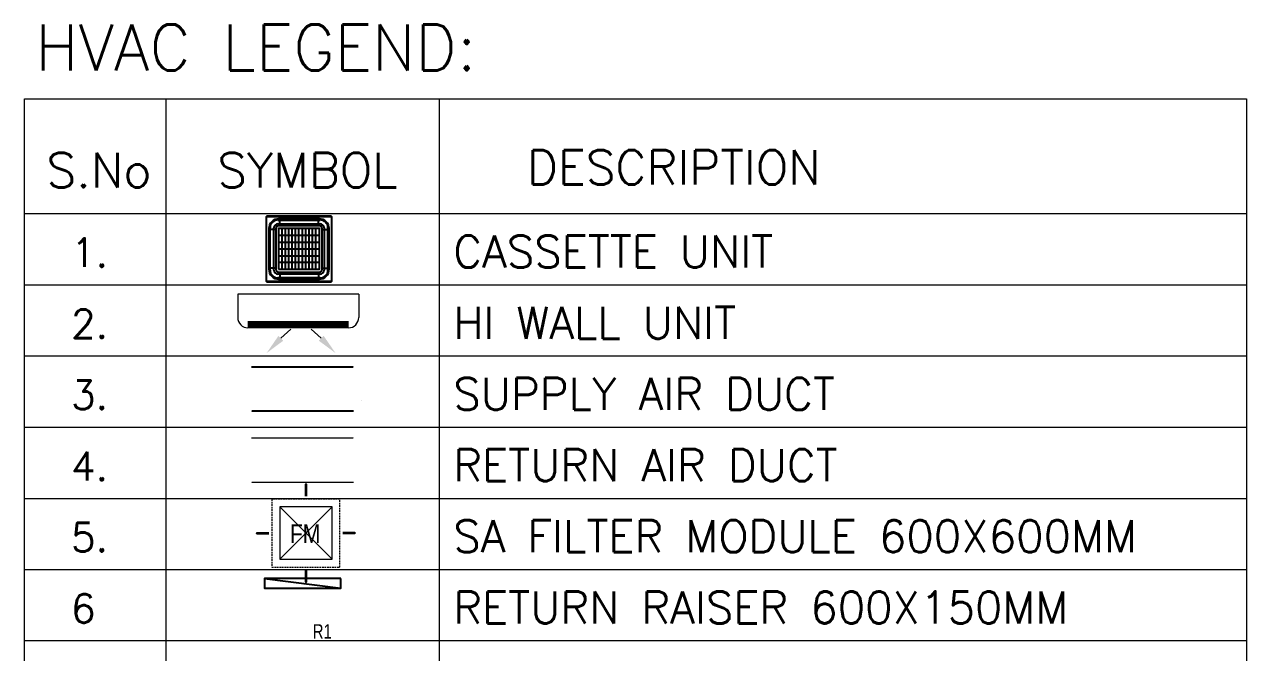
# Model space of a CAD drawing. Extents: x 3550807 to 4078732, y -628171 to -515859.
# Drawn here: x 3642838 to 3647798, y -625618 to -623068 of the extents above; entities that cross this region are included whole.
import ezdxf

# ---------------------------------------------------------------- set-up
doc = ezdxf.new("R2010")
doc.units = 0
doc.header["$LTSCALE"] = 6
doc.header["$MEASUREMENT"] = 0
for name, pattern in [('ACAD_ISO04W100', [30, 24, -3, 0, -3]), ('CONTINU', [0]), ('DASHED', [0.75, 0.5, -0.25]), ('HIDDEN', [0.375, 0.25, -0.125])]:
    doc.linetypes.add(name, pattern=pattern)
for name, color, linetype, lineweight in [('axes', 40, 'ACAD_ISO04W100', 25), ('HTL-AC UNIT', 5, 'CONTINUOUS', 25), ('MEP_HVAC_RA_DUCT', 1, 'CONTINUOUS', 9), ('MEP_HVAC_RA_RAISERS', 3, 'CONTINUOUS', 0), ('Supply Diffusers', 3, 'CONTINUOUS', 0)]:
    doc.layers.add(name, color=color, linetype=linetype, lineweight=lineweight)
for name, color, linetype in [('ELE-LIGHTING WIRRING', 7, 'CONTINUOUS'), ('HVAC_HI_WALL_1TR', 1, 'CONTINUOUS'), ('M HVAC HIGH WALL UNIT', 3, 'CONTINUOUS'), ('MEP_HVAC_SUPPLY_AIR_DUCT', 3, 'CONTINUOUS'), ('MEP_HVAC_SUPPLY_DIFFUSER', 5, 'CONTINUOUS')]:
    doc.layers.add(name, color=color, linetype=linetype)
doc.styles.add('ARIEL', font='sanss___.ttf', dxfattribs={"width": 0.75})
doc.styles.add('ROMAN', font='arial.ttf', dxfattribs={"width": 0.8})
doc.styles.get("Standard").update_dxf_attribs({"font": 'SIMPLEX'})

# ---------------------------------------------------------------- blocks, each defined once
blk = doc.blocks.new('CASSETTE UNIT - 3TR')
at = {"layer": 'HTL-AC UNIT', "color": 3}
for p, q in [((953753, -137421), (954583, -137421)), ((953753, -138250), (953753, -137421)), ((954583, -137421), (954583, -138250)), ((953952, -138095), (953952, -137576)), ((953995, -138095), (953995, -137576)), ((954038, -138095), (954038, -137576)), ((954082, -138095), (954082, -137576)), ((954125, -138095), (954125, -137576)), ((954168, -138095), (954168, -137576)), ((954211, -138095), (954211, -137576)), ((954255, -138095), (954255, -137576)), ((954298, -138095), (954298, -137576)), ((954341, -138095), (954341, -137576)), ((954385, -138095), (954385, -137576)), ((954428, -137663), (953909, -137663)), ((953909, -137750), (954428, -137750)), ((954428, -137837), (953909, -137837)), ((953909, -137923), (954428, -137923)), ((954428, -138010), (953909, -138010)), ((954583, -138250), (953753, -138250))]:
    blk.add_line(p, q, dxfattribs=at)
at = {"layer": 'HTL-AC UNIT', "color": 8}
for p, q in [((953873, -137589), (953784, -137589)), ((953922, -137540), (953922, -137451)), ((954415, -137540), (954415, -137451)), ((954464, -137589), (954553, -137589)), ((953873, -138082), (953784, -138082)), ((953922, -138131), (953922, -138220)), ((954415, -138131), (954415, -138220)), ((954464, -138082), (954553, -138082))]:
    blk.add_line(p, q, dxfattribs=at)
at = {"layer": 'HTL-AC UNIT', "color": 1}
for p, q in [((953799, -138104), (953799, -137567)), ((953848, -138104), (953848, -137567)), ((953900, -137467), (954437, -137467)), ((953900, -137515), (954437, -137515)), ((954489, -137567), (954489, -138104)), ((954537, -138104), (954537, -137567)), ((954437, -138156), (953900, -138156)), ((954437, -138204), (953900, -138204))]:
    blk.add_line(p, q, dxfattribs=at)
at = {"layer": 'HTL-AC UNIT', "color": 3}
blk.add_lwpolyline([(953766, -138256), (954571, -138256, 0.414214), (954589, -138238), (954589, -137433, 0.414214), (954571, -137416), (953766, -137416, 0.414214), (953748, -137433), (953748, -138238, 0.414214)], format="xyb", close=True, dxfattribs=at)
at = {"layer": 'HTL-AC UNIT', "color": 8}
for points in [[(953909, -138220), (954428, -138220, 0.414214), (954553, -138095), (954553, -137576, 0.414214), (954428, -137451), (953909, -137451, 0.414214), (953784, -137576), (953784, -138095, 0.414214)], [(953909, -138131), (954428, -138131, 0.414214), (954464, -138095), (954464, -137576, 0.414214), (954428, -137540), (953909, -137540, 0.414214), (953873, -137576), (953873, -138095, 0.414214)]]:
    blk.add_lwpolyline(points, format="xyb", close=True, dxfattribs=at)
blk.add_lwpolyline([(953909, -138095), (954428, -138095), (954428, -137576), (953909, -137576)], close=True, dxfattribs=at)
at = {"layer": 'HTL-AC UNIT', "color": 1}
for centre, radius, start, end in [((953900, -137567), 101, 90, 180), ((953900, -137567), 52.3, 90, 180), ((954437, -137567), 101, 0, 90), ((954437, -137567), 52.3, 0, 90), ((953900, -138104), 101, 180, 270), ((953900, -138104), 52.3, 180, 270), ((954437, -138104), 52.3, 270, 0), ((954437, -138104), 101, 270, 0)]:
    blk.add_arc(centre, radius, start, end, dxfattribs=at)
blk = doc.blocks.new('HI WALL SPLIT AC UNIT 1TR')
at = {"layer": 'M HVAC HIGH WALL UNIT', "color": 1, "lineweight": 5}
for p, q in [((1294404.3, -128752), (1294404.3, -129681)), ((1294404.3, -128752), (1294583.6, -128752)), ((1294662.3, -128830.7), (1294662.3, -129602.2)), ((1294404.3, -129681), (1294583.6, -129681))]:
    blk.add_line(p, q, dxfattribs=at)
at = {"layer": 'M HVAC HIGH WALL UNIT', "color": 8, "lineweight": 5}
for p, q in [((1294616.1, -128830.7), (1294616.1, -129602.2)), ((1294625.4, -128830.7), (1294625.4, -129602.2)), ((1294636.9, -128830.7), (1294636.9, -129602.2)), ((1294646.2, -128830.7), (1294646.2, -129602.2)), ((1294655.4, -128830.7), (1294655.4, -129602.2))]:
    blk.add_line(p, q, dxfattribs=at)
at = {"layer": 'M HVAC HIGH WALL UNIT', "color": 7, "lineweight": 5}
for p, q in [((1294742.7, -129039.8), (1294673.6, -129117.4)), ((1294742.7, -129349.7), (1294673.6, -129272.1))]:
    blk.add_line(p, q, dxfattribs=at)
at = {"layer": 'M HVAC HIGH WALL UNIT', "color": 1, "lineweight": 5}
for centre, start, end in [((1294583.6, -128830.7), 0, 90), ((1294583.6, -129602.2), 270, 0)]:
    blk.add_arc(centre, 78.8, start, end, dxfattribs=at)
at = {"layer": 'M HVAC HIGH WALL UNIT', "color": 7, "lineweight": 5}
for points in [[(1294760.9, -129058.7), (1294724.5, -129020.9), (1294856.2, -128930.6)], [(1294760.9, -129330.8), (1294724.5, -129368.6), (1294856.2, -129458.9)]]:
    blk.add_solid(points, dxfattribs=at)
blk = doc.blocks.new('FM3')
at = {"layer": 'Supply Diffusers'}
for p, q in [((235, -235), (-235, 235)), ((-235, -235), (235, 235))]:
    blk.add_line(p, q, dxfattribs=at)
at = {"layer": 'Supply Diffusers', "color": 7}
for points in [[(1, 451, 0, 150, 0), (1, 391, 25, 25, 0), (1, 330, 25, 25, 0)], [(-451, -1, 0, 150, 0), (-391, -1, 25, 25, 0), (-330, -1, 25, 25, 0)], [(451, 1, 0, 150, 0), (390, 1, 25, 25, 0), (330, 1, 25, 25, 0)], [(1, -451, 0, 150, 0), (1, -390, 25, 25, 0), (1, -330, 25, 25, 0)]]:
    blk.add_lwpolyline(points, format="xyseb", dxfattribs=at)
at = {"layer": 'Supply Diffusers', "linetype": 'DASHED', "ltscale": 5}
blk.add_lwpolyline([(-305, -305), (305, -305), (305, 305), (-305, 305)], close=True, dxfattribs=at)
at = {"layer": 'Supply Diffusers'}
blk.add_lwpolyline([(-235, -235), (235, -235), (235, 235), (-235, 235)], close=True, dxfattribs=at)
at = {"layer": 'Supply Diffusers', "style": 'ROMAN', "width": 0.8}
blk.add_text('FM', height=170, dxfattribs=at).set_placement((-144, -90))
blk = doc.blocks.new('SA DIFFUSER 600X600MM')
at = {"layer": 'Supply Diffusers', "color": 1, "xscale": 0.9836065573758823, "yscale": 0.9836065573758823, "zscale": 0.9836065573758823}
blk.add_blockref('FM3', (1302830, -127949, 14385), dxfattribs=at)
blk = doc.blocks.new('RAISER 400X400MM')
at = {"layer": 'MEP_HVAC_RA_RAISERS', "lineweight": 25}
blk.add_line((2003785.4, 80176.6), (2004185.4, 80126.6), dxfattribs=at)
blk.add_lwpolyline([(2004185.4, 80176.6), (2003785.4, 80176.6), (2003785.4, 80126.6), (2004185.4, 80126.6)], close=True, dxfattribs=at)
blk.add_lwpolyline([(2003985.4, 80105.8, 0, 44.3, 0), (2003985.4, 80054.1, 0, 0, 0), (2003985.4, 79969.7, 0, 0, 0), (2004052.1, 79969.7, 0, 0, 0), (2003868.7, 79926.8, 0, 0, 0), (2003970.3, 79926.8, 0, 0, 0), (2003970.3, 79863.1, 0, 0, 0)], format="xyseb", dxfattribs=at)
at = {"layer": 'MEP_HVAC_RA_RAISERS', "lineweight": 25, "insert": (2004037.9, 79936.9), "char_height": 75, "width": 116.101, "attachment_point": 1, "style": 'ARIEL'}
blk.add_mtext('R1', dxfattribs=at)

msp = doc.modelspace()

# ---------------------------------------------------------------- linework, layer by layer
at = {"layer": 'axes', "color": 7, "linetype": 'CONTINU', "lineweight": 0}
for p, q in [((3643411.6, -623370), (3643411.6, -628170.8)), ((3644520.7, -623370), (3644520.7, -628170.8)), ((3642838, -623836), (3647797.6, -623836)), ((3642838, -624125), (3647797.6, -624125)), ((3642838, -624414), (3647797.6, -624414)), ((3642838, -624703), (3647797.6, -624703)), ((3642838, -624992), (3647797.6, -624992)), ((3642838, -625281), (3647797.6, -625281)), ((3642838, -625569.9), (3647797.6, -625569.9))]:
    msp.add_line(p, q, dxfattribs=at)
msp.add_lwpolyline([(3642838, -628170.8), (3642838, -623370), (3647797.6, -623370), (3647797.6, -628170.8)], dxfattribs=at)
at = {"layer": 'MEP_HVAC_RA_DUCT', "linetype": 'HIDDEN'}
for p, q in [((3643759.2, -624746.5), (3644173.6, -624746.5)), ((3644173.6, -624927.1), (3643759.2, -624927.1))]:
    msp.add_line(p, q, dxfattribs=at)
at = {"layer": 'MEP_HVAC_RA_DUCT', "const_width": 0.00516}
for points in [[(3643759.2, -624984.1), (3643759.2, -624891.6), (3643795.8, -624891.6), (3643722.7, -624782.1), (3643759.2, -624782.1), (3643759.2, -624708.7)], [(3644173.6, -624984.1), (3644173.6, -624891.6), (3644210.2, -624891.6), (3644137.1, -624782.1), (3644173.6, -624782.1), (3644173.6, -624708.7)]]:
    msp.add_lwpolyline(points, dxfattribs=at)
at = {"layer": 'MEP_HVAC_SUPPLY_AIR_DUCT', "linetype": 'HIDDEN'}
for p, q in [((3643759.2, -624457.5), (3644173.6, -624457.5)), ((3644173.6, -624638.1), (3643759.2, -624638.1))]:
    msp.add_line(p, q, dxfattribs=at)
at = {"layer": 'MEP_HVAC_SUPPLY_AIR_DUCT', "const_width": 0.00516}
for points in [[(3643759.2, -624695.2), (3643759.2, -624602.6), (3643795.8, -624602.6), (3643722.7, -624493.1), (3643759.2, -624493.1), (3643759.2, -624419.7)], [(3644173.6, -624695.2), (3644173.6, -624602.6), (3644210.2, -624602.6), (3644137.1, -624493.1), (3644173.6, -624493.1), (3644173.6, -624419.7)]]:
    msp.add_lwpolyline(points, dxfattribs=at)

# ---------------------------------------------------------------- block references
at = {"layer": 'HTL-AC UNIT', "xscale": 0.3182569459745374, "yscale": 0.3182569459745374, "zscale": 0.3182569459745374}
msp.add_blockref('CASSETTE UNIT - 3TR', (3340281.5, -580112.3), dxfattribs=at)
at = {"layer": 'HVAC_HI_WALL_1TR', "xscale": 0.5287657597992649, "yscale": 0.5287657597992649, "zscale": 0.5287657597992649, "rotation": 270}
msp.add_blockref('HI WALL SPLIT AC UNIT 1TR', (3712274.3, 60273.5), dxfattribs=at)
at = {"layer": 'MEP_HVAC_RA_RAISERS', "xscale": 0.7735575698006842, "yscale": 0.7735575698006842, "zscale": 0.7735575698006842}
msp.add_blockref('RAISER 400X400MM', (2093769.1, -687338.9), dxfattribs=at)
at = {"layer": 'MEP_HVAC_SUPPLY_DIFFUSER', "xscale": 0.4594809161644151, "yscale": 0.4594809161644151, "zscale": 0.4594809161644151}
msp.add_blockref('SA DIFFUSER 600X600MM', (3045354.5, -566343.2, 9356.4), dxfattribs=at)

# ---------------------------------------------------------------- texts
at = {"layer": 'ELE-LIGHTING WIRRING', "color": 7, "linetype": 'CONTINU', "lineweight": 0, "attachment_point": 1}
for s, insert, char_height, width in [('{\\C256;HVAC LEGEND:}', (3642881.5, -623067.7), 186.572, 4456.194), ('{\\C256;S.No}', (3642927.7, -623589.4), 139.929, 358.178), ('{\\C256;SYMBOL}', (3643620.4, -623589.4), 139.929, 358.178), ('{\\C256;DESCRIPTION}', (3644876.6, -623578.1), 139.929, 358.178), ('{\\C256;1.}', (3643027, -623935.8), 116.61, 358.178), ('{\\C256;CASSETTE UNIT}', (3644578.4, -623925.3), 130, 3616.807), ('{\\C256;HI WALL UNIT}', (3644578.4, -624214.3), 130, 3616.807), ('{\\C256;2.}', (3643027, -624224.8), 116.61, 358.178), ('{\\C256;3.}', (3643027, -624513.8), 116.61, 358.178), ('{\\C256;SUPPLY AIR DUCT}', (3644578.4, -624503.3), 130, 3616.807), ('{\\C256;4.}', (3643027, -624802.8), 116.61, 358.178), ('{\\C256;RETURN AIR DUCT}', (3644578.4, -624792.3), 130, 3616.807), ('{\\C256;5.}', (3643027, -625091.8), 116.61, 358.178), ('{\\C256;SA FILTER MODULE 600X600MM }', (3644578.4, -625081.2), 130, 3616.807), ('{\\C256;6}', (3643027, -625380.7), 116.61, 358.178), ('{\\C256;RETURN RAISER 600X150MM}', (3644578.4, -625370.2), 130, 3616.807)]:
    msp.add_mtext(s, dxfattribs=dict(at, insert=insert, char_height=char_height, width=width))

doc.saveas('drawing.dxf')
